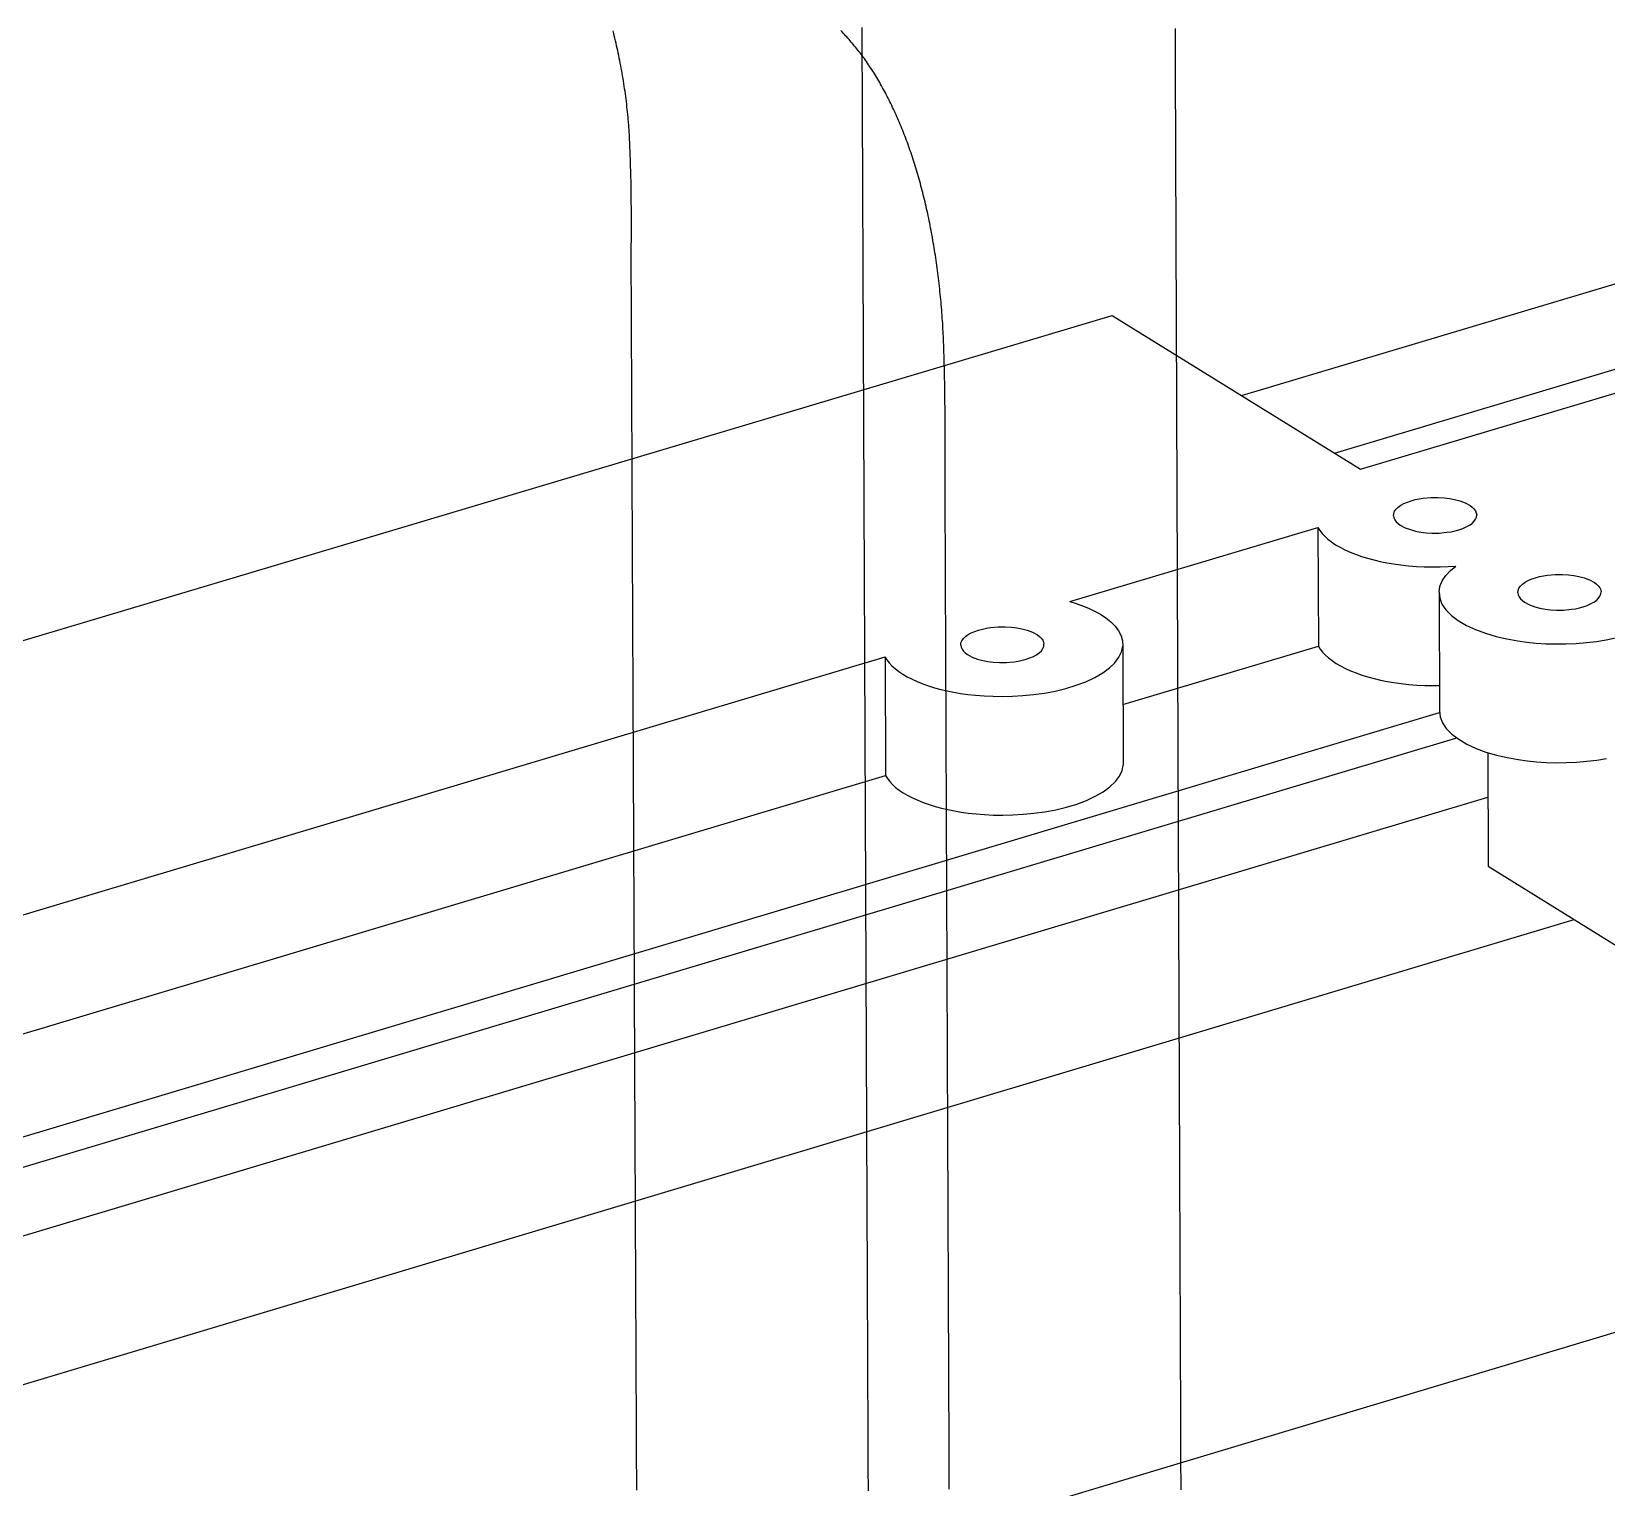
# Model space of a CAD drawing. Header units: millimetres. Extents: x -320 to 323, y -425 to 415.
# Drawn here: x -219.4 to -148.3, y -187.2 to -121.5 of the extents above; entities that cross this region are included whole.
import ezdxf

# ---------------------------------------------------------------- set-up
doc = ezdxf.new("R2010")
doc.units = ezdxf.units.MM
doc.layers.add('SKETCH', color=5, linetype='Continuous')
doc.layers.add('VISIBLE', color=7, linetype='Continuous')

msp = doc.modelspace()

# ---------------------------------------------------------------- linework, layer by layer
at = {"layer": 'SKETCH', "flags": 128}
for points in [[(-192.067, -187.282), (-192.068, -187.071), (-192.069, -186.86), (-192.07, -186.649), (-192.071, -186.438), (-192.072, -186.227), (-192.073, -186.016), (-192.074, -185.805), (-192.075, -185.594), (-192.076, -185.383), (-192.077, -185.172), (-192.078, -184.961), (-192.079, -184.75), (-192.08, -184.539), (-192.081, -184.328), (-192.081, -184.117), (-192.082, -183.906), (-192.083, -183.695), (-192.084, -183.484), (-192.085, -183.273), (-192.086, -183.062), (-192.087, -182.851), (-192.088, -182.64), (-192.089, -182.429), (-192.09, -182.218), (-192.091, -182.007), (-192.092, -181.795), (-192.093, -181.584), (-192.094, -181.373), (-192.095, -181.162), (-192.096, -180.951), (-192.097, -180.74), (-192.098, -180.529), (-192.099, -180.318), (-192.099, -180.107), (-192.1, -179.896), (-192.101, -179.685), (-192.102, -179.474), (-192.103, -179.263), (-192.104, -179.052), (-192.105, -178.841), (-192.106, -178.629), (-192.107, -178.418), (-192.108, -178.207), (-192.109, -177.996), (-192.11, -177.785), (-192.111, -177.574), (-192.112, -177.363), (-192.113, -177.152), (-192.114, -176.94), (-192.115, -176.729), (-192.116, -176.518), (-192.117, -176.306), (-192.118, -176.095), (-192.118, -175.883), (-192.119, -175.672), (-192.12, -175.46), (-192.121, -175.249), (-192.122, -175.037), (-192.123, -174.826), (-192.124, -174.615), (-192.125, -174.403), (-192.126, -174.192), (-192.127, -173.981), (-192.128, -173.77), (-192.129, -173.559), (-192.13, -173.348), (-192.131, -173.138), (-192.132, -172.928), (-192.133, -172.717), (-192.134, -172.507), (-192.135, -172.3), (-192.136, -172.092), (-192.136, -171.885), (-192.137, -171.678), (-192.138, -171.471), (-192.139, -171.264), (-192.14, -171.058), (-192.141, -170.851), (-192.142, -170.645), (-192.143, -170.438), (-192.144, -170.232), (-192.145, -170.026), (-192.146, -169.82), (-192.147, -169.613), (-192.148, -169.407), (-192.149, -169.201), (-192.149, -168.995), (-192.15, -168.789), (-192.151, -168.583), (-192.152, -168.376), (-192.153, -168.17), (-192.154, -167.964), (-192.155, -167.757), (-192.156, -167.551), (-192.157, -167.344), (-192.158, -167.138), (-192.159, -166.931), (-192.16, -166.725), (-192.161, -166.518), (-192.162, -166.312), (-192.162, -166.105), (-192.163, -165.899), (-192.164, -165.692), (-192.165, -165.486), (-192.166, -165.279), (-192.167, -165.073), (-192.168, -164.866), (-192.169, -164.66), (-192.17, -164.453), (-192.171, -164.247), (-192.172, -164.04), (-192.173, -163.834), (-192.174, -163.627), (-192.175, -163.421), (-192.175, -163.214), (-192.176, -163.007), (-192.177, -162.801), (-192.178, -162.594), (-192.179, -162.388), (-192.18, -162.181), (-192.181, -161.975), (-192.182, -161.768), (-192.183, -161.561), (-192.184, -161.355), (-192.185, -161.148), (-192.186, -160.942), (-192.187, -160.735), (-192.188, -160.528), (-192.188, -160.322), (-192.189, -160.115), (-192.19, -159.909), (-192.191, -159.702), (-192.192, -159.495), (-192.193, -159.289), (-192.194, -159.082), (-192.195, -158.876), (-192.196, -158.669), (-192.197, -158.462), (-192.198, -158.256), (-192.199, -158.049), (-192.2, -157.842), (-192.201, -157.636), (-192.201, -157.429), (-192.202, -157.222), (-192.203, -157.016), (-192.204, -156.809), (-192.205, -156.603), (-192.206, -156.396), (-192.207, -156.189), (-192.208, -155.983), (-192.209, -155.776), (-192.21, -155.569), (-192.211, -155.363), (-192.212, -155.156), (-192.213, -154.949), (-192.214, -154.743), (-192.215, -154.536), (-192.215, -154.329), (-192.216, -154.123), (-192.217, -153.916), (-192.218, -153.709), (-192.219, -153.503), (-192.22, -153.296), (-192.221, -153.089), (-192.222, -152.883), (-192.223, -152.676), (-192.224, -152.469), (-192.225, -152.263), (-192.226, -152.056), (-192.227, -151.849), (-192.228, -151.643), (-192.228, -151.436), (-192.229, -151.229), (-192.23, -151.023), (-192.231, -150.816), (-192.232, -150.609), (-192.233, -150.403), (-192.234, -150.196), (-192.235, -149.989), (-192.236, -149.783), (-192.237, -149.576), (-192.238, -149.369), (-192.239, -149.163), (-192.24, -148.956), (-192.241, -148.749), (-192.241, -148.543), (-192.242, -148.336), (-192.243, -148.129), (-192.244, -147.923), (-192.245, -147.716), (-192.246, -147.509), (-192.247, -147.303), (-192.248, -147.096), (-192.249, -146.889), (-192.25, -146.682), (-192.251, -146.476), (-192.252, -146.269), (-192.253, -146.062), (-192.254, -145.855), (-192.254, -145.649), (-192.255, -145.442), (-192.256, -145.235), (-192.257, -145.028), (-192.258, -144.822), (-192.259, -144.615), (-192.26, -144.408), (-192.261, -144.201), (-192.262, -143.995), (-192.263, -143.788), (-192.264, -143.581), (-192.265, -143.374), (-192.266, -143.167), (-192.267, -142.961), (-192.268, -142.754), (-192.268, -142.547), (-192.269, -142.34), (-192.27, -142.134), (-192.271, -141.927), (-192.272, -141.72), (-192.273, -141.513), (-192.274, -141.307), (-192.275, -141.1), (-192.276, -140.893), (-192.277, -140.686), (-192.278, -140.48), (-192.279, -140.273), (-192.28, -140.066), (-192.281, -139.859), (-192.281, -139.653), (-192.282, -139.446), (-192.283, -139.239), (-192.284, -139.032), (-192.285, -138.826), (-192.286, -138.619), (-192.287, -138.412), (-192.288, -138.205), (-192.289, -137.998), (-192.29, -137.792), (-192.291, -137.585), (-192.292, -137.378), (-192.293, -137.171), (-192.294, -136.964), (-192.294, -136.758), (-192.295, -136.551), (-192.296, -136.344), (-192.297, -136.137), (-192.298, -135.93), (-192.299, -135.723), (-192.3, -135.516), (-192.301, -135.31), (-192.302, -135.103), (-192.303, -134.896), (-192.304, -134.689), (-192.305, -134.482), (-192.306, -134.275), (-192.307, -134.068), (-192.307, -133.862), (-192.308, -133.655), (-192.309, -133.448), (-192.31, -133.241), (-192.311, -133.034), (-192.312, -132.827), (-192.313, -132.619), (-192.313, -132.409), (-192.313, -132.197), (-192.313, -131.984), (-192.313, -131.769), (-192.313, -131.554), (-192.312, -131.338), (-192.312, -131.121), (-192.311, -130.905), (-192.311, -130.689), (-192.31, -130.473), (-192.31, -130.259), (-192.31, -130.045), (-192.31, -129.833), (-192.311, -129.623), (-192.311, -129.415), (-192.312, -129.209), (-192.314, -129.006), (-192.316, -128.806), (-192.319, -128.61), (-192.322, -128.417), (-192.325, -128.227), (-192.33, -128.042), (-192.334, -127.862), (-192.339, -127.726), (-192.343, -127.593), (-192.347, -127.463), (-192.351, -127.334), (-192.355, -127.208), (-192.359, -127.083), (-192.363, -126.961), (-192.368, -126.839), (-192.373, -126.719), (-192.378, -126.601), (-192.383, -126.483), (-192.388, -126.367), (-192.394, -126.251), (-192.401, -126.136), (-192.408, -126.021), (-192.415, -125.907), (-192.423, -125.793), (-192.431, -125.679), (-192.44, -125.564), (-192.45, -125.45), (-192.46, -125.335), (-192.471, -125.22), (-192.482, -125.104), (-192.495, -124.987), (-192.508, -124.869), (-192.522, -124.752), (-192.536, -124.635), (-192.55, -124.518), (-192.565, -124.402), (-192.581, -124.285), (-192.597, -124.169), (-192.614, -124.053), (-192.631, -123.937), (-192.649, -123.821), (-192.667, -123.705), (-192.686, -123.59), (-192.705, -123.475), (-192.725, -123.36), (-192.745, -123.245), (-192.766, -123.131), (-192.787, -123.017), (-192.809, -122.903), (-192.831, -122.789), (-192.854, -122.676), (-192.877, -122.563), (-192.901, -122.45), (-192.925, -122.337), (-192.95, -122.225), (-192.975, -122.113), (-193.001, -122.002), (-193.027, -121.89), (-193.054, -121.779), (-193.081, -121.668), (-193.109, -121.557), (-193.137, -121.446)], [(-177.963, -187.228), (-177.964, -187.017), (-177.965, -186.806), (-177.965, -186.594), (-177.966, -186.383), (-177.967, -186.172), (-177.968, -185.96), (-177.969, -185.749), (-177.97, -185.537), (-177.971, -185.325), (-177.972, -185.114), (-177.973, -184.902), (-177.973, -184.69), (-177.974, -184.478), (-177.975, -184.266), (-177.976, -184.054), (-177.977, -183.842), (-177.978, -183.631), (-177.979, -183.419), (-177.98, -183.207), (-177.98, -182.996), (-177.981, -182.785), (-177.982, -182.574), (-177.983, -182.363), (-177.984, -182.152), (-177.985, -181.942), (-177.986, -181.732), (-177.987, -181.522), (-177.987, -181.313), (-177.988, -181.107), (-177.989, -180.902), (-177.99, -180.698), (-177.991, -180.493), (-177.992, -180.289), (-177.993, -180.085), (-177.993, -179.881), (-177.994, -179.677), (-177.995, -179.473), (-177.996, -179.27), (-177.997, -179.067), (-177.998, -178.863), (-177.999, -178.66), (-177.999, -178.457), (-178, -178.254), (-178.001, -178.051), (-178.002, -177.848), (-178.003, -177.645), (-178.004, -177.442), (-178.004, -177.239), (-178.005, -177.035), (-178.006, -176.832), (-178.007, -176.629), (-178.008, -176.425), (-178.009, -176.221), (-178.01, -176.018), (-178.01, -175.814), (-178.011, -175.61), (-178.012, -175.407), (-178.013, -175.203), (-178.014, -174.999), (-178.015, -174.796), (-178.015, -174.592), (-178.016, -174.388), (-178.017, -174.185), (-178.018, -173.981), (-178.019, -173.778), (-178.02, -173.574), (-178.021, -173.37), (-178.021, -173.167), (-178.022, -172.963), (-178.023, -172.759), (-178.024, -172.555), (-178.025, -172.352), (-178.026, -172.148), (-178.027, -171.944), (-178.027, -171.741), (-178.028, -171.537), (-178.029, -171.333), (-178.03, -171.13), (-178.031, -170.926), (-178.032, -170.722), (-178.032, -170.518), (-178.033, -170.315), (-178.034, -170.111), (-178.035, -169.907), (-178.036, -169.703), (-178.037, -169.5), (-178.038, -169.296), (-178.038, -169.092), (-178.039, -168.888), (-178.04, -168.685), (-178.041, -168.481), (-178.042, -168.277), (-178.043, -168.073), (-178.043, -167.87), (-178.044, -167.666), (-178.045, -167.462), (-178.046, -167.258), (-178.047, -167.055), (-178.048, -166.851), (-178.049, -166.647), (-178.049, -166.443), (-178.05, -166.24), (-178.051, -166.036), (-178.052, -165.832), (-178.053, -165.628), (-178.054, -165.424), (-178.055, -165.221), (-178.055, -165.017), (-178.056, -164.813), (-178.057, -164.609), (-178.058, -164.405), (-178.059, -164.202), (-178.06, -163.998), (-178.06, -163.794), (-178.061, -163.59), (-178.062, -163.386), (-178.063, -163.183), (-178.064, -162.979), (-178.065, -162.775), (-178.066, -162.571), (-178.066, -162.367), (-178.067, -162.164), (-178.068, -161.96), (-178.069, -161.756), (-178.07, -161.552), (-178.071, -161.348), (-178.072, -161.145), (-178.072, -160.941), (-178.073, -160.737), (-178.074, -160.533), (-178.075, -160.329), (-178.076, -160.126), (-178.077, -159.922), (-178.077, -159.718), (-178.078, -159.514), (-178.079, -159.31), (-178.08, -159.107), (-178.081, -158.903), (-178.082, -158.699), (-178.083, -158.495), (-178.083, -158.291), (-178.084, -158.088), (-178.085, -157.884), (-178.086, -157.68), (-178.087, -157.476), (-178.088, -157.272), (-178.089, -157.068), (-178.089, -156.865), (-178.09, -156.661), (-178.091, -156.457), (-178.092, -156.253), (-178.093, -156.049), (-178.094, -155.845), (-178.094, -155.641), (-178.095, -155.438), (-178.096, -155.234), (-178.097, -155.03), (-178.098, -154.826), (-178.099, -154.622), (-178.1, -154.418), (-178.1, -154.214), (-178.101, -154.01), (-178.102, -153.806), (-178.103, -153.603), (-178.104, -153.399), (-178.105, -153.195), (-178.105, -152.991), (-178.106, -152.787), (-178.107, -152.583), (-178.108, -152.379), (-178.109, -152.175), (-178.11, -151.971), (-178.111, -151.767), (-178.111, -151.564), (-178.112, -151.36), (-178.113, -151.156), (-178.114, -150.952), (-178.115, -150.748), (-178.116, -150.544), (-178.117, -150.34), (-178.117, -150.136), (-178.118, -149.932), (-178.119, -149.729), (-178.12, -149.525), (-178.121, -149.321), (-178.122, -149.117), (-178.122, -148.913), (-178.123, -148.709), (-178.124, -148.505), (-178.125, -148.301), (-178.126, -148.097), (-178.127, -147.893), (-178.128, -147.69), (-178.128, -147.486), (-178.129, -147.282), (-178.13, -147.078), (-178.131, -146.874), (-178.132, -146.67), (-178.133, -146.466), (-178.134, -146.262), (-178.134, -146.058), (-178.135, -145.854), (-178.136, -145.65), (-178.137, -145.446), (-178.138, -145.242), (-178.139, -145.038), (-178.139, -144.834), (-178.14, -144.63), (-178.141, -144.426), (-178.142, -144.222), (-178.143, -144.018), (-178.144, -143.814), (-178.145, -143.61), (-178.145, -143.406), (-178.146, -143.202), (-178.147, -142.998), (-178.148, -142.794), (-178.149, -142.59), (-178.15, -142.386), (-178.151, -142.182), (-178.151, -141.977), (-178.152, -141.77), (-178.152, -141.562), (-178.152, -141.352), (-178.152, -141.141), (-178.152, -140.929), (-178.152, -140.717), (-178.152, -140.504), (-178.152, -140.292), (-178.152, -140.079), (-178.152, -139.868), (-178.152, -139.657), (-178.152, -139.447), (-178.152, -139.238), (-178.153, -139.031), (-178.154, -138.826), (-178.155, -138.623), (-178.156, -138.423), (-178.158, -138.225), (-178.159, -138.03), (-178.162, -137.838), (-178.164, -137.65), (-178.167, -137.466), (-178.171, -137.286), (-178.174, -137.145), (-178.177, -137.007), (-178.18, -136.871), (-178.183, -136.738), (-178.186, -136.606), (-178.189, -136.475), (-178.192, -136.347), (-178.196, -136.22), (-178.199, -136.094), (-178.203, -135.969), (-178.207, -135.846), (-178.211, -135.723), (-178.215, -135.602), (-178.22, -135.481), (-178.225, -135.36), (-178.23, -135.24), (-178.236, -135.12), (-178.242, -135.001), (-178.248, -134.882), (-178.255, -134.762), (-178.262, -134.642), (-178.27, -134.522), (-178.278, -134.402), (-178.287, -134.281), (-178.297, -134.159), (-178.306, -134.038), (-178.316, -133.917), (-178.327, -133.797), (-178.338, -133.677), (-178.349, -133.557), (-178.36, -133.437), (-178.372, -133.318), (-178.384, -133.199), (-178.397, -133.08), (-178.41, -132.961), (-178.423, -132.843), (-178.437, -132.726), (-178.451, -132.608), (-178.465, -132.491), (-178.48, -132.374), (-178.495, -132.258), (-178.511, -132.142), (-178.526, -132.027), (-178.542, -131.912), (-178.559, -131.797), (-178.576, -131.683), (-178.593, -131.569), (-178.61, -131.455), (-178.628, -131.342), (-178.646, -131.229), (-178.665, -131.117), (-178.684, -131.005), (-178.703, -130.893), (-178.723, -130.782), (-178.743, -130.671), (-178.763, -130.56), (-178.784, -130.45), (-178.805, -130.34), (-178.827, -130.23), (-178.848, -130.121), (-178.87, -130.012), (-178.893, -129.904), (-178.916, -129.796), (-178.939, -129.689), (-178.962, -129.582), (-178.986, -129.475), (-179.01, -129.369), (-179.035, -129.263), (-179.059, -129.158), (-179.085, -129.053), (-179.11, -128.949), (-179.136, -128.845), (-179.162, -128.742), (-179.188, -128.639), (-179.215, -128.536), (-179.242, -128.434), (-179.27, -128.332), (-179.298, -128.231), (-179.326, -128.13), (-179.354, -128.029), (-179.383, -127.929), (-179.413, -127.829), (-179.442, -127.73), (-179.472, -127.631), (-179.502, -127.533), (-179.533, -127.435), (-179.564, -127.338), (-179.595, -127.241), (-179.626, -127.145), (-179.658, -127.049), (-179.69, -126.953), (-179.723, -126.858), (-179.756, -126.764), (-179.789, -126.67), (-179.822, -126.577), (-179.856, -126.484), (-179.89, -126.392), (-179.925, -126.3), (-179.959, -126.208), (-179.994, -126.117), (-180.03, -126.027), (-180.066, -125.937), (-180.102, -125.847), (-180.138, -125.758), (-180.175, -125.67), (-180.212, -125.581), (-180.25, -125.494), (-180.287, -125.407), (-180.325, -125.32), (-180.364, -125.234), (-180.402, -125.149), (-180.441, -125.064), (-180.481, -124.979), (-180.52, -124.895), (-180.56, -124.812), (-180.6, -124.729), (-180.641, -124.647), (-180.682, -124.565), (-180.723, -124.484), (-180.764, -124.403), (-180.805, -124.323), (-180.847, -124.244), (-180.89, -124.164), (-180.932, -124.086), (-180.975, -124.008), (-181.018, -123.93), (-181.062, -123.853), (-181.105, -123.777), (-181.15, -123.701), (-181.194, -123.626), (-181.239, -123.551), (-181.284, -123.477), (-181.329, -123.403), (-181.374, -123.33), (-181.42, -123.257), (-181.466, -123.185), (-181.513, -123.114), (-181.559, -123.043), (-181.606, -122.972), (-181.654, -122.903), (-181.701, -122.834), (-181.749, -122.765), (-181.797, -122.697), (-181.845, -122.63), (-181.894, -122.563), (-181.942, -122.498), (-181.99, -122.434), (-182.039, -122.371), (-182.088, -122.309), (-182.137, -122.248), (-182.186, -122.188), (-182.235, -122.128), (-182.284, -122.069), (-182.334, -122.01), (-182.385, -121.952), (-182.435, -121.894), (-182.486, -121.836), (-182.538, -121.778), (-182.59, -121.721), (-182.642, -121.663), (-182.696, -121.605), (-182.749, -121.547), (-182.804, -121.488), (-182.859, -121.429)], [(-181.615, -187.314), (-181.616, -187.103), (-181.617, -186.892), (-181.618, -186.681), (-181.618, -186.47), (-181.619, -186.259), (-181.62, -186.049), (-181.621, -185.838), (-181.622, -185.627), (-181.623, -185.416), (-181.624, -185.205), (-181.625, -184.994), (-181.626, -184.783), (-181.627, -184.572), (-181.627, -184.361), (-181.628, -184.15), (-181.629, -183.939), (-181.63, -183.728), (-181.631, -183.517), (-181.632, -183.306), (-181.633, -183.095), (-181.634, -182.884), (-181.635, -182.673), (-181.636, -182.462), (-181.636, -182.252), (-181.637, -182.041), (-181.638, -181.83), (-181.639, -181.619), (-181.64, -181.408), (-181.641, -181.197), (-181.642, -180.986), (-181.643, -180.775), (-181.644, -180.564), (-181.644, -180.353), (-181.645, -180.142), (-181.646, -179.931), (-181.647, -179.72), (-181.648, -179.509), (-181.649, -179.298), (-181.65, -179.087), (-181.651, -178.876), (-181.652, -178.665), (-181.653, -178.454), (-181.653, -178.243), (-181.654, -178.032), (-181.655, -177.821), (-181.656, -177.61), (-181.657, -177.399), (-181.658, -177.188), (-181.659, -176.977), (-181.66, -176.766), (-181.661, -176.555), (-181.662, -176.344), (-181.662, -176.133), (-181.663, -175.922), (-181.664, -175.711), (-181.665, -175.5), (-181.666, -175.289), (-181.667, -175.078), (-181.668, -174.867), (-181.669, -174.656), (-181.67, -174.445), (-181.671, -174.233), (-181.671, -174.022), (-181.672, -173.81), (-181.673, -173.597), (-181.674, -173.385), (-181.675, -173.172), (-181.676, -172.959), (-181.677, -172.746), (-181.678, -172.533), (-181.679, -172.32), (-181.68, -172.108), (-181.68, -171.895), (-181.681, -171.683), (-181.682, -171.471), (-181.683, -171.259), (-181.684, -171.048), (-181.685, -170.837), (-181.686, -170.627), (-181.687, -170.417), (-181.688, -170.208), (-181.689, -169.999), (-181.689, -169.792), (-181.69, -169.585), (-181.691, -169.379), (-181.692, -169.184), (-181.693, -168.991), (-181.694, -168.798), (-181.694, -168.606), (-181.695, -168.414), (-181.696, -168.223), (-181.697, -168.032), (-181.698, -167.842), (-181.699, -167.653), (-181.699, -167.463), (-181.7, -167.274), (-181.701, -167.086), (-181.702, -166.897), (-181.703, -166.709), (-181.703, -166.52), (-181.704, -166.332), (-181.705, -166.144), (-181.706, -165.956), (-181.707, -165.767), (-181.707, -165.579), (-181.708, -165.39), (-181.709, -165.201), (-181.71, -165.012), (-181.711, -164.822), (-181.711, -164.632), (-181.712, -164.442), (-181.713, -164.252), (-181.714, -164.063), (-181.715, -163.873), (-181.715, -163.683), (-181.716, -163.493), (-181.717, -163.303), (-181.718, -163.113), (-181.719, -162.923), (-181.719, -162.733), (-181.72, -162.543), (-181.721, -162.353), (-181.722, -162.163), (-181.723, -161.974), (-181.723, -161.784), (-181.724, -161.594), (-181.725, -161.404), (-181.726, -161.214), (-181.727, -161.024), (-181.728, -160.834), (-181.728, -160.644), (-181.729, -160.454), (-181.73, -160.264), (-181.731, -160.074), (-181.732, -159.884), (-181.732, -159.694), (-181.733, -159.505), (-181.734, -159.315), (-181.735, -159.125), (-181.736, -158.935), (-181.736, -158.745), (-181.737, -158.555), (-181.738, -158.365), (-181.739, -158.175), (-181.74, -157.985), (-181.74, -157.795), (-181.741, -157.605), (-181.742, -157.415), (-181.743, -157.225), (-181.744, -157.035), (-181.744, -156.845), (-181.745, -156.655), (-181.746, -156.465), (-181.747, -156.275), (-181.748, -156.085), (-181.749, -155.895), (-181.749, -155.705), (-181.75, -155.515), (-181.751, -155.326), (-181.752, -155.136), (-181.753, -154.946), (-181.753, -154.756), (-181.754, -154.566), (-181.755, -154.376), (-181.756, -154.186), (-181.757, -153.996), (-181.757, -153.806), (-181.758, -153.616), (-181.759, -153.426), (-181.76, -153.236), (-181.761, -153.046), (-181.761, -152.856), (-181.762, -152.666), (-181.763, -152.476), (-181.764, -152.286), (-181.765, -152.096), (-181.765, -151.906), (-181.766, -151.716), (-181.767, -151.526), (-181.768, -151.336), (-181.769, -151.146), (-181.77, -150.956), (-181.77, -150.766), (-181.771, -150.576), (-181.772, -150.386), (-181.773, -150.196), (-181.774, -150.006), (-181.774, -149.816), (-181.775, -149.626), (-181.776, -149.436), (-181.777, -149.245), (-181.778, -149.055), (-181.778, -148.865), (-181.779, -148.675), (-181.78, -148.485), (-181.781, -148.295), (-181.782, -148.105), (-181.782, -147.915), (-181.783, -147.725), (-181.784, -147.535), (-181.785, -147.345), (-181.786, -147.155), (-181.786, -146.965), (-181.787, -146.775), (-181.788, -146.585), (-181.789, -146.395), (-181.79, -146.205), (-181.791, -146.015), (-181.791, -145.825), (-181.792, -145.635), (-181.793, -145.445), (-181.794, -145.255), (-181.795, -145.064), (-181.795, -144.874), (-181.796, -144.684), (-181.797, -144.494), (-181.798, -144.304), (-181.799, -144.114), (-181.799, -143.924), (-181.8, -143.734), (-181.801, -143.544), (-181.802, -143.354), (-181.803, -143.164), (-181.803, -142.974), (-181.804, -142.784), (-181.805, -142.593), (-181.806, -142.403), (-181.807, -142.213), (-181.808, -142.023), (-181.808, -141.833), (-181.809, -141.643), (-181.81, -141.453), (-181.811, -141.263), (-181.812, -141.073), (-181.812, -140.883), (-181.813, -140.693), (-181.814, -140.502), (-181.815, -140.312), (-181.816, -140.122), (-181.816, -139.932), (-181.817, -139.742), (-181.818, -139.552), (-181.819, -139.362), (-181.82, -139.172), (-181.82, -138.982), (-181.821, -138.791), (-181.822, -138.601), (-181.823, -138.411), (-181.824, -138.221), (-181.824, -138.031), (-181.825, -137.841), (-181.826, -137.651), (-181.827, -137.461), (-181.828, -137.27), (-181.829, -137.08), (-181.829, -136.89), (-181.83, -136.7), (-181.831, -136.51), (-181.832, -136.32), (-181.833, -136.13), (-181.833, -135.939), (-181.834, -135.749), (-181.835, -135.559), (-181.836, -135.369), (-181.837, -135.179), (-181.837, -134.989), (-181.838, -134.798), (-181.839, -134.608), (-181.84, -134.418), (-181.841, -134.228), (-181.841, -134.038), (-181.842, -133.848), (-181.843, -133.658), (-181.844, -133.467), (-181.845, -133.277), (-181.846, -133.087), (-181.846, -132.897), (-181.847, -132.707), (-181.848, -132.516), (-181.849, -132.326), (-181.85, -132.136), (-181.85, -131.946), (-181.851, -131.756), (-181.852, -131.566), (-181.853, -131.375), (-181.854, -131.185), (-181.854, -130.995), (-181.855, -130.805), (-181.856, -130.615), (-181.857, -130.424), (-181.858, -130.234), (-181.858, -130.044), (-181.859, -129.854), (-181.86, -129.664), (-181.861, -129.473), (-181.862, -129.283), (-181.862, -129.093), (-181.863, -128.903), (-181.864, -128.713), (-181.865, -128.522), (-181.866, -128.332), (-181.867, -128.142), (-181.867, -127.952), (-181.868, -127.762), (-181.869, -127.571), (-181.87, -127.381), (-181.871, -127.191), (-181.871, -127.001), (-181.872, -126.811), (-181.873, -126.621), (-181.874, -126.43), (-181.875, -126.24), (-181.875, -126.05), (-181.876, -125.86), (-181.877, -125.67), (-181.878, -125.479), (-181.879, -125.289), (-181.879, -125.099), (-181.88, -124.909), (-181.881, -124.719), (-181.882, -124.528), (-181.883, -124.338), (-181.884, -124.148), (-181.884, -123.958), (-181.885, -123.767), (-181.886, -123.577), (-181.887, -123.387), (-181.888, -123.197), (-181.888, -123.006), (-181.889, -122.816), (-181.89, -122.626), (-181.891, -122.436), (-181.892, -122.245), (-181.892, -122.055), (-181.893, -121.865), (-181.894, -121.675), (-181.895, -121.484), (-181.896, -121.294)], [(-167.504, -187.26), (-167.505, -187.049), (-167.506, -186.838), (-167.507, -186.627), (-167.508, -186.416), (-167.508, -186.204), (-167.509, -185.993), (-167.51, -185.782), (-167.511, -185.571), (-167.512, -185.36), (-167.513, -185.149), (-167.513, -184.937), (-167.514, -184.726), (-167.515, -184.515), (-167.516, -184.304), (-167.517, -184.093), (-167.518, -183.881), (-167.518, -183.67), (-167.519, -183.459), (-167.52, -183.248), (-167.521, -183.037), (-167.522, -182.825), (-167.523, -182.613), (-167.523, -182.401), (-167.524, -182.189), (-167.525, -181.976), (-167.526, -181.764), (-167.527, -181.551), (-167.528, -181.339), (-167.528, -181.127), (-167.529, -180.914), (-167.53, -180.702), (-167.531, -180.49), (-167.532, -180.278), (-167.533, -180.066), (-167.533, -179.855), (-167.534, -179.644), (-167.535, -179.433), (-167.536, -179.223), (-167.537, -179.013), (-167.537, -178.804), (-167.538, -178.595), (-167.539, -178.386), (-167.54, -178.179), (-167.541, -177.979), (-167.542, -177.78), (-167.542, -177.581), (-167.543, -177.383), (-167.544, -177.185), (-167.545, -176.988), (-167.545, -176.791), (-167.546, -176.595), (-167.547, -176.398), (-167.548, -176.202), (-167.548, -176.007), (-167.549, -175.811), (-167.55, -175.615), (-167.551, -175.42), (-167.552, -175.225), (-167.552, -175.03), (-167.553, -174.834), (-167.554, -174.639), (-167.555, -174.444), (-167.555, -174.248), (-167.556, -174.053), (-167.557, -173.857), (-167.558, -173.661), (-167.558, -173.464), (-167.559, -173.268), (-167.56, -173.071), (-167.561, -172.875), (-167.562, -172.679), (-167.562, -172.482), (-167.563, -172.286), (-167.564, -172.089), (-167.565, -171.893), (-167.565, -171.696), (-167.566, -171.5), (-167.567, -171.303), (-167.568, -171.107), (-167.568, -170.91), (-167.569, -170.714), (-167.57, -170.517), (-167.571, -170.321), (-167.572, -170.124), (-167.572, -169.928), (-167.573, -169.731), (-167.574, -169.535), (-167.575, -169.339), (-167.575, -169.142), (-167.576, -168.946), (-167.577, -168.749), (-167.578, -168.553), (-167.578, -168.356), (-167.579, -168.16), (-167.58, -167.963), (-167.581, -167.767), (-167.582, -167.57), (-167.582, -167.374), (-167.583, -167.177), (-167.584, -166.981), (-167.585, -166.784), (-167.585, -166.588), (-167.586, -166.391), (-167.587, -166.195), (-167.588, -165.998), (-167.588, -165.802), (-167.589, -165.606), (-167.59, -165.409), (-167.591, -165.213), (-167.592, -165.016), (-167.592, -164.82), (-167.593, -164.623), (-167.594, -164.427), (-167.595, -164.23), (-167.595, -164.034), (-167.596, -163.837), (-167.597, -163.641), (-167.598, -163.444), (-167.599, -163.247), (-167.599, -163.051), (-167.6, -162.854), (-167.601, -162.658), (-167.602, -162.461), (-167.602, -162.265), (-167.603, -162.068), (-167.604, -161.872), (-167.605, -161.675), (-167.605, -161.478), (-167.606, -161.282), (-167.607, -161.085), (-167.608, -160.889), (-167.609, -160.692), (-167.609, -160.496), (-167.61, -160.299), (-167.611, -160.102), (-167.612, -159.906), (-167.612, -159.709), (-167.613, -159.513), (-167.614, -159.316), (-167.615, -159.12), (-167.615, -158.923), (-167.616, -158.726), (-167.617, -158.53), (-167.618, -158.333), (-167.619, -158.137), (-167.619, -157.94), (-167.62, -157.743), (-167.621, -157.547), (-167.622, -157.35), (-167.622, -157.154), (-167.623, -156.957), (-167.624, -156.76), (-167.625, -156.564), (-167.625, -156.367), (-167.626, -156.171), (-167.627, -155.974), (-167.628, -155.777), (-167.629, -155.581), (-167.629, -155.384), (-167.63, -155.188), (-167.631, -154.991), (-167.632, -154.794), (-167.632, -154.598), (-167.633, -154.401), (-167.634, -154.204), (-167.635, -154.008), (-167.636, -153.811), (-167.636, -153.615), (-167.637, -153.418), (-167.638, -153.221), (-167.639, -153.025), (-167.639, -152.828), (-167.64, -152.631), (-167.641, -152.435), (-167.642, -152.238), (-167.642, -152.041), (-167.643, -151.845), (-167.644, -151.648), (-167.645, -151.451), (-167.646, -151.255), (-167.646, -151.058), (-167.647, -150.861), (-167.648, -150.665), (-167.649, -150.468), (-167.649, -150.272), (-167.65, -150.075), (-167.651, -149.878), (-167.652, -149.682), (-167.652, -149.485), (-167.653, -149.288), (-167.654, -149.092), (-167.655, -148.895), (-167.656, -148.698), (-167.656, -148.502), (-167.657, -148.305), (-167.658, -148.108), (-167.659, -147.912), (-167.659, -147.715), (-167.66, -147.518), (-167.661, -147.322), (-167.662, -147.125), (-167.663, -146.929), (-167.663, -146.732), (-167.664, -146.535), (-167.665, -146.339), (-167.666, -146.142), (-167.666, -145.945), (-167.667, -145.749), (-167.668, -145.552), (-167.669, -145.355), (-167.669, -145.159), (-167.67, -144.962), (-167.671, -144.765), (-167.672, -144.568), (-167.673, -144.372), (-167.673, -144.175), (-167.674, -143.978), (-167.675, -143.782), (-167.676, -143.585), (-167.676, -143.388), (-167.677, -143.191), (-167.678, -142.995), (-167.679, -142.798), (-167.679, -142.601), (-167.68, -142.404), (-167.681, -142.208), (-167.682, -142.011), (-167.683, -141.814), (-167.683, -141.617), (-167.684, -141.421), (-167.685, -141.224), (-167.686, -141.027), (-167.686, -140.83), (-167.687, -140.634), (-167.688, -140.437), (-167.689, -140.24), (-167.69, -140.043), (-167.69, -139.847), (-167.691, -139.65), (-167.692, -139.453), (-167.693, -139.256), (-167.693, -139.06), (-167.694, -138.863), (-167.695, -138.666), (-167.696, -138.469), (-167.696, -138.273), (-167.697, -138.076), (-167.698, -137.879), (-167.699, -137.682), (-167.7, -137.485), (-167.7, -137.289), (-167.701, -137.092), (-167.702, -136.895), (-167.703, -136.698), (-167.703, -136.501), (-167.704, -136.305), (-167.705, -136.108), (-167.706, -135.911), (-167.707, -135.714), (-167.707, -135.518), (-167.708, -135.321), (-167.709, -135.124), (-167.71, -134.927), (-167.71, -134.73), (-167.711, -134.533), (-167.712, -134.337), (-167.713, -134.14), (-167.713, -133.943), (-167.714, -133.746), (-167.715, -133.549), (-167.716, -133.353), (-167.717, -133.156), (-167.717, -132.959), (-167.718, -132.762), (-167.719, -132.565), (-167.72, -132.368), (-167.72, -132.172), (-167.721, -131.975), (-167.722, -131.778), (-167.723, -131.581), (-167.723, -131.384), (-167.724, -131.187), (-167.725, -130.991), (-167.726, -130.794), (-167.727, -130.597), (-167.727, -130.4), (-167.728, -130.203), (-167.729, -130.007), (-167.73, -129.81), (-167.73, -129.613), (-167.731, -129.416), (-167.732, -129.219), (-167.733, -129.023), (-167.734, -128.826), (-167.734, -128.629), (-167.735, -128.432), (-167.736, -128.235), (-167.737, -128.038), (-167.737, -127.842), (-167.738, -127.645), (-167.739, -127.448), (-167.74, -127.251), (-167.74, -127.054), (-167.741, -126.857), (-167.742, -126.661), (-167.743, -126.464), (-167.744, -126.267), (-167.744, -126.07), (-167.745, -125.873), (-167.746, -125.676), (-167.747, -125.479), (-167.747, -125.282), (-167.748, -125.086), (-167.749, -124.889), (-167.75, -124.692), (-167.751, -124.495), (-167.751, -124.298), (-167.752, -124.101), (-167.753, -123.904), (-167.754, -123.707), (-167.754, -123.51), (-167.755, -123.313), (-167.756, -123.116), (-167.757, -122.92), (-167.757, -122.723), (-167.758, -122.526), (-167.759, -122.329), (-167.76, -122.132), (-167.761, -121.935), (-167.761, -121.738), (-167.762, -121.541), (-167.763, -121.344)]]:
    msp.add_lwpolyline(points, dxfattribs=at)
at = {"layer": 'VISIBLE'}
for p, q in [((-164.774, -137.89), (-112.185, -122.18)), ((-160.575, -140.49), (-107.978, -124.771)), ((-283.167, -167.884), (-170.609, -134.278)), ((-170.609, -134.278), (-170.609, -134.278)), ((-170.609, -134.278), (-159.405, -141.214)), ((-159.405, -141.214), (-142.34, -136.114)), ((-159.405, -141.214), (-159.405, -141.214)), ((-157.707, -142.931), (-157.587, -142.845)), ((-157.587, -142.845), (-157.446, -142.767)), ((-157.446, -142.767), (-157.288, -142.699)), ((-157.288, -142.699), (-157.118, -142.641)), ((-157.118, -142.641), (-156.94, -142.593)), ((-156.94, -142.593), (-156.758, -142.555)), ((-156.758, -142.555), (-156.577, -142.527)), ((-156.577, -142.527), (-156.228, -142.496)), ((-156.228, -142.496), (-155.91, -142.493)), ((-155.91, -142.493), (-155.63, -142.51)), ((-155.63, -142.51), (-155.391, -142.54)), ((-155.391, -142.54), (-155.163, -142.583)), ((-155.163, -142.583), (-154.924, -142.646)), ((-154.924, -142.646), (-154.685, -142.736)), ((-154.685, -142.736), (-154.464, -142.855)), ((-157.918, -143.316), (-157.907, -143.218)), ((-157.918, -143.316), (-157.918, -143.316)), ((-157.918, -143.316), (-157.9, -143.412)), ((-157.907, -143.218), (-157.869, -143.12)), ((-157.9, -143.412), (-157.859, -143.503)), ((-157.869, -143.12), (-157.801, -143.023)), ((-157.859, -143.503), (-157.795, -143.589)), ((-157.801, -143.023), (-157.707, -142.931)), ((-154.464, -142.855), (-154.368, -142.926)), ((-154.368, -142.926), (-154.287, -143.005)), ((-154.287, -143.005), (-154.223, -143.091)), ((-154.28, -143.571), (-154.213, -143.474)), ((-154.28, -143.571), (-154.213, -143.474)), ((-154.223, -143.091), (-154.182, -143.182)), ((-154.213, -143.474), (-154.174, -143.376)), ((-154.213, -143.474), (-154.174, -143.376)), ((-154.182, -143.182), (-154.164, -143.278)), ((-154.174, -143.376), (-154.164, -143.278)), ((-154.174, -143.376), (-154.164, -143.278)), ((-154.164, -143.278), (-154.164, -143.278)), ((-172.519, -147.193), (-161.329, -143.848)), ((-161.329, -143.848), (-161.309, -149.201)), ((-161.329, -143.848), (-161.246, -143.982)), ((-161.246, -143.982), (-161.142, -144.115)), ((-161.142, -144.115), (-161.019, -144.247)), ((-161.019, -144.247), (-160.875, -144.376)), ((-157.795, -143.589), (-157.714, -143.667)), ((-157.714, -143.667), (-157.618, -143.739)), ((-157.618, -143.739), (-157.397, -143.858)), ((-157.397, -143.858), (-157.158, -143.947)), ((-157.158, -143.947), (-156.919, -144.011)), ((-156.919, -144.011), (-156.691, -144.054)), ((-156.691, -144.054), (-156.452, -144.084)), ((-156.452, -144.084), (-156.172, -144.101)), ((-156.172, -144.101), (-155.854, -144.098)), ((-155.854, -144.098), (-155.505, -144.067)), ((-155.505, -144.067), (-155.324, -144.039)), ((-155.324, -144.039), (-155.142, -144.001)), ((-155.142, -144.001), (-154.964, -143.953)), ((-154.964, -143.953), (-154.794, -143.895)), ((-154.794, -143.895), (-154.636, -143.826)), ((-154.794, -143.895), (-154.636, -143.826)), ((-154.636, -143.826), (-154.495, -143.749)), ((-154.636, -143.826), (-154.495, -143.749)), ((-154.495, -143.749), (-154.375, -143.663)), ((-154.375, -143.663), (-154.28, -143.571)), ((-160.875, -144.376), (-160.712, -144.502)), ((-160.712, -144.502), (-160.53, -144.625)), ((-160.53, -144.625), (-160.329, -144.742)), ((-160.329, -144.742), (-160.111, -144.854)), ((-160.111, -144.854), (-159.877, -144.96)), ((-159.877, -144.96), (-159.628, -145.059)), ((-159.628, -145.059), (-159.366, -145.151)), ((-159.366, -145.151), (-159.093, -145.235)), ((-159.093, -145.235), (-158.811, -145.311)), ((-158.811, -145.311), (-158.52, -145.379)), ((-158.52, -145.379), (-158.224, -145.439)), ((-158.224, -145.439), (-157.924, -145.49)), ((-157.924, -145.49), (-157.587, -145.537)), ((-157.587, -145.537), (-157.24, -145.575)), ((-157.24, -145.575), (-156.887, -145.603)), ((-156.887, -145.603), (-156.529, -145.621)), ((-156.529, -145.621), (-156.169, -145.628)), ((-156.169, -145.628), (-155.809, -145.626)), ((-155.809, -145.626), (-155.452, -145.613)), ((-155.452, -145.613), (-155.1, -145.591)), ((-155.35, -145.794), (-155.1, -145.591)), ((-155.1, -145.591), (-155.1, -145.591)), ((-155.1, -145.591), (-155.1, -145.591)), ((-155.826, -146.505), (-155.722, -146.253)), ((-155.722, -146.253), (-155.56, -146.015)), ((-155.56, -146.015), (-155.35, -145.794)), ((-152.192, -146.496), (-152.097, -146.404)), ((-152.097, -146.404), (-151.977, -146.318)), ((-151.977, -146.318), (-151.836, -146.24)), ((-151.836, -146.24), (-151.678, -146.172)), ((-151.678, -146.172), (-151.508, -146.114)), ((-151.508, -146.114), (-151.33, -146.066)), ((-151.33, -146.066), (-151.148, -146.028)), ((-151.148, -146.028), (-150.967, -146)), ((-150.967, -146), (-150.618, -145.969)), ((-150.618, -145.969), (-150.299, -145.966)), ((-150.299, -145.966), (-150.02, -145.983)), ((-150.02, -145.983), (-149.78, -146.012)), ((-149.78, -146.012), (-149.552, -146.055)), ((-149.552, -146.055), (-149.313, -146.119)), ((-149.313, -146.119), (-149.074, -146.209)), ((-149.074, -146.209), (-148.854, -146.328)), ((-148.854, -146.328), (-148.758, -146.4)), ((-148.758, -146.4), (-148.676, -146.478)), ((-155.865, -146.767), (-155.826, -146.505)), ((-155.865, -146.767), (-155.846, -152.122)), ((-155.865, -146.767), (-155.835, -147.034)), ((-155.835, -147.034), (-155.731, -147.302)), ((-152.308, -146.79), (-152.298, -146.691)), ((-152.308, -146.79), (-152.308, -146.79)), ((-152.308, -146.79), (-152.291, -146.885)), ((-152.298, -146.691), (-152.259, -146.593)), ((-152.291, -146.885), (-152.249, -146.977)), ((-152.259, -146.593), (-152.192, -146.496)), ((-152.249, -146.977), (-152.185, -147.062)), ((-152.185, -147.062), (-152.103, -147.141)), ((-148.764, -147.137), (-148.669, -147.044)), ((-148.676, -146.478), (-148.612, -146.564)), ((-148.669, -147.044), (-148.602, -146.948)), ((-148.669, -147.044), (-148.602, -146.948)), ((-148.612, -146.564), (-148.57, -146.655)), ((-148.602, -146.948), (-148.563, -146.849)), ((-148.602, -146.948), (-148.563, -146.849)), ((-148.57, -146.655), (-148.553, -146.751)), ((-148.563, -146.849), (-148.553, -146.751)), ((-148.563, -146.849), (-148.553, -146.751)), ((-148.553, -146.751), (-148.553, -146.751)), ((-172.519, -147.193), (-172.519, -147.193)), ((-172.519, -147.193), (-172.238, -147.28)), ((-172.238, -147.28), (-171.957, -147.379)), ((-171.957, -147.379), (-171.678, -147.493)), ((-171.678, -147.493), (-171.404, -147.621)), ((-171.404, -147.621), (-171.142, -147.766)), ((-171.142, -147.766), (-170.896, -147.927)), ((-155.731, -147.302), (-155.555, -147.563)), ((-155.555, -147.563), (-155.308, -147.814)), ((-155.308, -147.814), (-154.996, -148.05)), ((-152.103, -147.141), (-152.007, -147.212)), ((-152.007, -147.212), (-151.787, -147.332)), ((-151.787, -147.332), (-151.548, -147.421)), ((-151.548, -147.421), (-151.309, -147.485)), ((-151.548, -147.421), (-151.309, -147.485)), ((-151.309, -147.485), (-151.081, -147.528)), ((-151.081, -147.528), (-150.841, -147.558)), ((-150.841, -147.558), (-150.561, -147.575)), ((-150.561, -147.575), (-150.243, -147.572)), ((-150.243, -147.572), (-149.894, -147.541)), ((-149.894, -147.541), (-149.713, -147.513)), ((-149.713, -147.513), (-149.531, -147.475)), ((-149.531, -147.475), (-149.353, -147.427)), ((-149.353, -147.427), (-149.182, -147.369)), ((-149.182, -147.369), (-149.024, -147.3)), ((-149.182, -147.369), (-149.024, -147.3)), ((-149.024, -147.3), (-148.883, -147.222)), ((-149.024, -147.3), (-148.883, -147.222)), ((-148.883, -147.222), (-148.764, -147.137)), ((-176.974, -148.605), (-176.815, -148.537)), ((-176.815, -148.537), (-176.645, -148.478)), ((-176.645, -148.478), (-176.466, -148.43)), ((-176.466, -148.43), (-176.285, -148.393)), ((-176.285, -148.393), (-176.103, -148.364)), ((-176.103, -148.364), (-175.754, -148.334)), ((-175.754, -148.334), (-175.435, -148.331)), ((-175.435, -148.331), (-175.156, -148.347)), ((-175.156, -148.347), (-174.916, -148.377)), ((-174.916, -148.377), (-174.688, -148.42)), ((-174.688, -148.42), (-174.449, -148.484)), ((-174.449, -148.484), (-174.211, -148.574)), ((-170.896, -147.927), (-170.673, -148.104)), ((-170.673, -148.104), (-170.479, -148.298)), ((-170.479, -148.298), (-170.322, -148.507)), ((-170.322, -148.507), (-170.208, -148.73)), ((-154.996, -148.05), (-154.629, -148.265)), ((-154.629, -148.265), (-154.215, -148.456)), ((-154.215, -148.456), (-153.765, -148.623)), ((-177.446, -149.155), (-177.436, -149.056)), ((-177.446, -149.155), (-177.446, -149.155)), ((-177.446, -149.155), (-177.43, -149.25)), ((-177.436, -149.056), (-177.397, -148.958)), ((-177.43, -149.25), (-177.388, -149.342)), ((-177.397, -148.958), (-177.33, -148.861)), ((-177.33, -148.861), (-177.235, -148.769)), ((-177.235, -148.769), (-177.115, -148.683)), ((-177.115, -148.683), (-176.974, -148.605)), ((-174.211, -148.574), (-173.99, -148.693)), ((-173.99, -148.693), (-173.894, -148.765)), ((-173.894, -148.765), (-173.813, -148.843)), ((-173.813, -148.843), (-173.75, -148.929)), ((-173.75, -148.929), (-173.708, -149.02)), ((-173.74, -149.313), (-173.701, -149.214)), ((-173.74, -149.313), (-173.701, -149.214)), ((-173.708, -149.02), (-173.691, -149.116)), ((-173.701, -149.214), (-173.691, -149.116)), ((-173.701, -149.214), (-173.691, -149.116)), ((-173.691, -149.116), (-173.691, -149.116)), ((-170.208, -148.73), (-170.144, -148.965)), ((-170.19, -149.456), (-170.136, -149.208)), ((-170.144, -148.965), (-170.136, -149.208)), ((-170.136, -149.208), (-170.115, -154.564)), ((-170.126, -151.839), (-161.309, -149.201)), ((-161.309, -149.201), (-161.225, -149.335)), ((-161.309, -149.201), (-161.225, -149.335)), ((-153.765, -148.623), (-153.292, -148.763)), ((-153.292, -148.763), (-152.804, -148.876)), ((-152.804, -148.876), (-152.313, -148.965)), ((-152.313, -148.965), (-151.909, -149.02)), ((-151.909, -149.02), (-151.486, -149.062)), ((-151.486, -149.062), (-151.048, -149.091)), ((-151.048, -149.091), (-150.597, -149.103)), ((-150.597, -149.103), (-150.138, -149.1)), ((-150.138, -149.1), (-149.677, -149.079)), ((-149.677, -149.079), (-149.217, -149.041)), ((-149.217, -149.041), (-148.765, -148.987)), ((-148.765, -148.987), (-148.326, -148.916)), ((-148.326, -148.916), (-147.903, -148.829)), ((-245.941, -169.143), (-180.861, -149.687)), ((-180.861, -149.687), (-180.839, -155.043)), ((-180.861, -149.687), (-180.778, -149.821)), ((-180.778, -149.821), (-180.675, -149.955)), ((-180.675, -149.955), (-180.551, -150.086)), ((-177.388, -149.342), (-177.325, -149.428)), ((-177.325, -149.428), (-177.243, -149.506)), ((-177.243, -149.506), (-177.147, -149.578)), ((-177.147, -149.578), (-176.927, -149.697)), ((-176.927, -149.697), (-176.688, -149.787)), ((-176.688, -149.787), (-176.449, -149.851)), ((-176.449, -149.851), (-176.221, -149.894)), ((-176.221, -149.894), (-175.982, -149.923)), ((-175.982, -149.923), (-175.702, -149.94)), ((-175.702, -149.94), (-175.383, -149.937)), ((-175.383, -149.937), (-175.034, -149.907)), ((-175.034, -149.907), (-174.853, -149.878)), ((-174.853, -149.878), (-174.671, -149.841)), ((-174.671, -149.841), (-174.492, -149.793)), ((-174.492, -149.793), (-174.322, -149.734)), ((-174.322, -149.734), (-174.163, -149.666)), ((-174.322, -149.734), (-174.163, -149.666)), ((-174.163, -149.666), (-174.022, -149.588)), ((-174.163, -149.666), (-174.022, -149.588)), ((-174.022, -149.588), (-173.902, -149.502)), ((-173.902, -149.502), (-173.808, -149.41)), ((-173.902, -149.502), (-173.808, -149.41)), ((-173.808, -149.41), (-173.74, -149.313)), ((-173.808, -149.41), (-173.74, -149.313)), ((-170.734, -150.187), (-170.489, -149.95)), ((-170.489, -149.95), (-170.307, -149.705)), ((-170.307, -149.705), (-170.19, -149.456)), ((-161.225, -149.335), (-161.122, -149.468)), ((-161.225, -149.335), (-161.122, -149.468)), ((-161.122, -149.468), (-160.998, -149.6)), ((-161.122, -149.468), (-160.998, -149.6)), ((-160.998, -149.6), (-160.855, -149.729)), ((-160.855, -149.729), (-160.692, -149.856)), ((-160.692, -149.856), (-160.509, -149.978)), ((-180.551, -150.086), (-180.408, -150.216)), ((-180.408, -150.216), (-180.245, -150.342)), ((-180.245, -150.342), (-180.063, -150.465)), ((-180.063, -150.465), (-179.862, -150.582)), ((-179.862, -150.582), (-179.644, -150.695)), ((-171.798, -150.805), (-171.396, -150.618)), ((-171.396, -150.618), (-171.038, -150.411)), ((-171.038, -150.411), (-170.734, -150.187)), ((-160.509, -149.978), (-160.309, -150.096)), ((-160.309, -150.096), (-160.091, -150.208)), ((-160.091, -150.208), (-159.857, -150.314)), ((-159.857, -150.314), (-159.608, -150.413)), ((-159.608, -150.413), (-159.346, -150.505)), ((-159.608, -150.413), (-159.346, -150.505)), ((-159.346, -150.505), (-159.073, -150.589)), ((-159.073, -150.589), (-158.791, -150.665)), ((-159.073, -150.589), (-158.791, -150.665)), ((-158.791, -150.665), (-158.5, -150.733)), ((-158.791, -150.665), (-158.5, -150.733)), ((-179.644, -150.695), (-179.41, -150.801)), ((-179.41, -150.801), (-179.162, -150.9)), ((-179.162, -150.9), (-178.9, -150.992)), ((-178.9, -150.992), (-178.627, -151.076)), ((-178.627, -151.076), (-178.344, -151.152)), ((-178.344, -151.152), (-178.054, -151.22)), ((-178.054, -151.22), (-177.758, -151.28)), ((-177.758, -151.28), (-177.458, -151.331)), ((-177.458, -151.331), (-177.129, -151.377)), ((-177.129, -151.377), (-176.775, -151.416)), ((-174.164, -151.386), (-173.675, -151.317)), ((-173.675, -151.317), (-173.185, -151.226)), ((-173.185, -151.226), (-172.703, -151.11)), ((-172.703, -151.11), (-172.237, -150.969)), ((-172.237, -150.969), (-171.798, -150.805)), ((-158.5, -150.733), (-158.204, -150.793)), ((-158.5, -150.733), (-158.204, -150.793)), ((-158.204, -150.793), (-157.904, -150.844)), ((-158.204, -150.793), (-157.904, -150.844)), ((-157.904, -150.844), (-157.567, -150.891)), ((-157.567, -150.891), (-157.22, -150.929)), ((-157.22, -150.929), (-156.867, -150.957)), ((-156.867, -150.957), (-156.509, -150.975)), ((-156.509, -150.975), (-156.149, -150.982)), ((-156.149, -150.982), (-155.85, -150.98)), ((-176.775, -151.416), (-176.395, -151.446)), ((-176.395, -151.446), (-175.991, -151.464)), ((-175.991, -151.464), (-175.563, -151.47)), ((-175.563, -151.47), (-175.113, -151.46)), ((-175.113, -151.46), (-174.645, -151.433)), ((-174.645, -151.433), (-174.164, -151.386)), ((-257.6, -182.654), (-155.837, -152.199)), ((-155.846, -152.122), (-155.815, -152.389)), ((-155.846, -152.122), (-155.815, -152.389)), ((-155.846, -152.122), (-155.846, -152.122)), ((-155.815, -152.389), (-155.712, -152.656)), ((-155.712, -152.656), (-155.535, -152.918)), ((-155.712, -152.656), (-155.535, -152.918)), ((-257.591, -184.027), (-155.063, -153.339)), ((-155.535, -152.918), (-155.288, -153.169)), ((-155.535, -152.918), (-155.288, -153.169)), ((-155.288, -153.169), (-154.977, -153.405)), ((-155.288, -153.169), (-154.977, -153.405)), ((-154.977, -153.405), (-154.609, -153.62)), ((-154.609, -153.62), (-154.195, -153.812)), ((-154.195, -153.812), (-153.746, -153.978)), ((-153.746, -153.978), (-153.272, -154.118)), ((-153.663, -154.003), (-153.644, -159.128)), ((-153.272, -154.118), (-152.785, -154.232)), ((-170.286, -155.061), (-170.169, -154.812)), ((-170.169, -154.812), (-170.115, -154.564)), ((-170.115, -154.564), (-170.115, -154.564)), ((-152.785, -154.232), (-152.294, -154.32)), ((-152.294, -154.32), (-151.89, -154.375)), ((-151.89, -154.375), (-151.468, -154.418)), ((-151.468, -154.418), (-151.029, -154.446)), ((-151.468, -154.418), (-151.029, -154.446)), ((-151.029, -154.446), (-150.578, -154.459)), ((-151.029, -154.446), (-150.578, -154.459)), ((-150.578, -154.459), (-150.12, -154.455)), ((-150.578, -154.459), (-150.12, -154.455)), ((-150.12, -154.455), (-149.658, -154.434)), ((-149.658, -154.434), (-149.199, -154.397)), ((-149.199, -154.397), (-148.747, -154.342)), ((-148.747, -154.342), (-148.307, -154.271)), ((-243.553, -173.802), (-180.839, -155.043)), ((-180.839, -155.043), (-180.755, -155.177)), ((-180.839, -155.043), (-180.755, -155.177)), ((-180.755, -155.177), (-180.652, -155.31)), ((-180.755, -155.177), (-180.652, -155.31)), ((-180.652, -155.31), (-180.529, -155.442)), ((-180.652, -155.31), (-180.529, -155.442)), ((-180.529, -155.442), (-180.385, -155.572)), ((-180.529, -155.442), (-180.385, -155.572)), ((-180.385, -155.572), (-180.222, -155.698)), ((-171.017, -155.767), (-170.713, -155.543)), ((-170.713, -155.543), (-170.468, -155.306)), ((-170.713, -155.543), (-170.468, -155.306)), ((-170.468, -155.306), (-170.286, -155.061)), ((-170.468, -155.306), (-170.286, -155.061)), ((-255.733, -186.571), (-153.656, -156.008)), ((-180.222, -155.698), (-180.04, -155.821)), ((-180.04, -155.821), (-179.84, -155.938)), ((-179.84, -155.938), (-179.622, -156.051)), ((-179.622, -156.051), (-179.388, -156.157)), ((-179.388, -156.157), (-179.139, -156.256)), ((-179.139, -156.256), (-178.877, -156.348)), ((-178.877, -156.348), (-178.604, -156.432)), ((-178.877, -156.348), (-178.604, -156.432)), ((-172.681, -156.466), (-172.216, -156.325)), ((-172.216, -156.325), (-171.777, -156.161)), ((-172.216, -156.325), (-171.777, -156.161)), ((-171.777, -156.161), (-171.374, -155.974)), ((-171.777, -156.161), (-171.374, -155.974)), ((-171.374, -155.974), (-171.017, -155.767)), ((-178.604, -156.432), (-178.322, -156.509)), ((-178.604, -156.432), (-178.322, -156.509)), ((-178.322, -156.509), (-178.032, -156.577)), ((-178.322, -156.509), (-178.032, -156.577)), ((-178.032, -156.577), (-177.735, -156.636)), ((-178.032, -156.577), (-177.735, -156.636)), ((-177.735, -156.636), (-177.435, -156.687)), ((-177.735, -156.636), (-177.435, -156.687)), ((-177.435, -156.687), (-177.107, -156.734)), ((-177.107, -156.734), (-176.753, -156.772)), ((-176.753, -156.772), (-176.373, -156.802)), ((-176.373, -156.802), (-175.969, -156.821)), ((-175.969, -156.821), (-175.541, -156.826)), ((-175.541, -156.826), (-175.091, -156.817)), ((-175.091, -156.817), (-174.623, -156.789)), ((-174.623, -156.789), (-174.142, -156.742)), ((-174.142, -156.742), (-173.653, -156.674)), ((-173.653, -156.674), (-173.163, -156.582)), ((-173.163, -156.582), (-172.681, -156.466)), ((-153.644, -159.128), (-131.553, -172.825)), ((-153.644, -159.128), (-153.644, -159.128)), ((-248.481, -191.111), (-149.764, -161.533)), ((-202.207, -196.452), (-137.031, -176.884))]:
    msp.add_line(p, q, dxfattribs=at)

doc.saveas('drawing.dxf')
